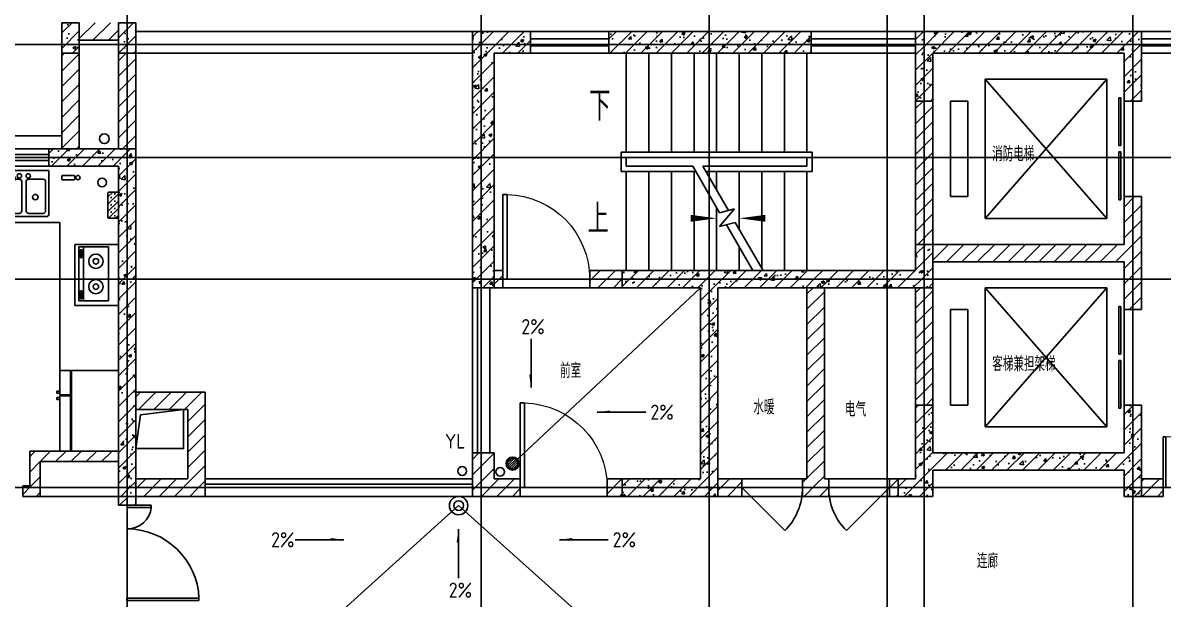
# Model space of a CAD drawing. Extents: x 174844 to 235370, y 408491 to 451532.
# Drawn here: x 194184 to 207309, y 433307 to 439940 of the extents above; entities that cross this region are included whole.
import ezdxf

# ---------------------------------------------------------------- set-up
doc = ezdxf.new("R2010")
doc.units = 0
doc.header["$LTSCALE"] = 10
doc.header["$MEASUREMENT"] = 0
doc.linetypes.add('DOTE', pattern=[2.42, 2, -0.2, 0.02, -0.2])
for name, color, linetype in [('A-ANNO-IDEN', 3, 'Continuous'), ('A-ANNO-TXT', 7, 'Continuous'), ('A-FLOR', 91, 'Continuous'), ('A-FLOR-RAIL', 135, 'Continuous'), ('COLUMN', 255, 'Continuous'), ('DIM_SYMB', 3, 'Continuous'), ('DOTE', 24, 'DOTE'), ('EVTR', 2, 'Continuous'), ('L-家具', 8, 'Continuous'), ('L-石材', 43, 'Continuous'), ('LVTRY', 8, 'Continuous'), ('PUB_TEXT', 7, 'Continuous'), ('STAIR', 2, 'Continuous'), ('WALL', 255, 'Continuous'), ('WINDOW', 4, 'Continuous'), ('水', 153, 'Continuous')]:
    doc.layers.add(name, color=color, linetype=linetype)
doc.layers.add('HATCH', color=7, linetype='Continuous', plot=False)
doc.layers.add('PUB_HATCH', color=252, linetype='Continuous', plot=False)
doc.styles.add('_TCH_DIM', font='gbenor', dxfattribs={"bigfont": 'gbcbig'})
doc.styles.get("Standard").update_dxf_attribs({"font": 'gbenor.shx', "bigfont": 'gbcbig.shx'})
pattern_1 = [(45, (0, 89.76), (-88.388383, 88.388383), [])]
pattern_2 = [(45, (0, 0), (-88.388348, 88.388348), []), (50, (0, 0), (358.6301, -31.37607), [37.5, -412.5]), (355, (0, 0), (-69.37567, 376.09607), [30, -330]), (100.4514, (29.9, -2.6), (289.2547, 344.71977), [31.8701, -350.57106]), (46.1842, (0, 100), (533.62052, -82.7595), [56.25, -618.75]), (96.6356, (44.47, 93.1), (467.33135, 487.05894), [47.80514, -525.8565]), (351.1842, (0, 100), (467.331, 487.0593), [45, -495]), (21, (50, 75), (298.45353, -201.30945), [37.5, -412.5]), (326, (50, 75), (121.65767, 362.57502), [30, -330]), (71.4514, (74.87, 58.22), (420.11131, 161.26525), [31.8701, -350.57106]), (37.5, (0, 0), (6.079928, 166.446927), [0, -326, 0, -335, 0, -331.25]), (7.5, (0, 0), (131.53477, 197.205856), [0, -191, 0, -318.5, 0, -126.25]), (327.5, (-111.5, 0), (266.911218, -11.277436), [0, -125, 0, -390, 0, -517.5]), (317.5, (-161.5, 0), (291.59308, 50.05249), [0, -162.5, 0, -259, 0, -367.5])]

# ---------------------------------------------------------------- blocks, each defined once
blk = doc.blocks.new('水池1')
at = {"layer": 'LVTRY', "linetype": 'ByBlock'}
for p, q in [((0, 0), (800, 0)), ((0, -500), (0, 0)), ((37, -130), (37, -463)), ((232, -100), (67, -100)), ((262, -463), (262, -130)), ((312, -130), (312, -463)), ((386, -100), (342, -100)), ((476, -211), (390, -107)), ((414, -59), (397, -69)), ((450, -72), (498, -198)), ((733, -100), (461, -100)), ((763, -463), (763, -130)), ((800, 0), (800, -500)), ((498, -198), (476, -211)), ((67, -493), (232, -493)), ((342, -493), (733, -493)), ((770, -530), (30, -530))]:
    blk.add_line(p, q, dxfattribs=at)
for centre, radius, start, end in [((67, -130), 30, 90, 180), ((237, -62), 25, 3.0704, 360), ((232, -130), 30, 360, 90), ((342, -130), 30, 90, 180), ((339, -62), 25, 3.0704, 360), ((409, -91), 25, 120, 219.4623), ((427, -81), 25, 20.5377, 120), ((500, -62), 25, 3.0704, 360), ((733, -130), 30, 360, 90), ((156, -306), 31.2, 1.1175, 360), ((551, -306), 31.2, 1.1175, 360), ((30, -500), 30, 180, 270), ((67, -463), 30, 180, 270), ((232, -463), 30, 270, 360), ((342, -463), 30, 180, 270), ((733, -463), 30, 270, 360), ((770, -500), 30, 270, 360)]:
    blk.add_arc(centre, radius, start, end, dxfattribs=at)
blk = doc.blocks.new('MQZ')
at = {"layer": 'LVTRY', "lineweight": -2}
for p, q in [((147919, 306539), (147919, 307239)), ((147919, 307239), (148419, 307239)), ((148306, 307212), (147964, 307212)), ((147964, 307212), (147964, 306590)), ((147971, 307169), (147971, 307105)), ((147988, 307169), (147971, 307169)), ((147997, 307180), (147985, 307180)), ((147988, 307105), (147988, 307169)), ((148019, 307212), (148019, 306590)), ((148306, 306590), (148306, 307212)), ((148419, 307239), (148419, 306539)), ((147971, 307105), (147988, 307105)), ((147996, 307088), (147985, 307088)), ((147988, 306696), (147971, 306696)), ((147971, 306696), (147971, 306632)), ((147971, 306632), (147988, 306632)), ((147997, 306707), (147985, 306707)), ((147996, 306615), (147985, 306615)), ((147988, 306632), (147988, 306696)), ((148419, 306539), (147919, 306539)), ((147964, 306590), (148306, 306590))]:
    blk.add_line(p, q, dxfattribs=at)
for points in [[(147985, 307088, 0.259034), (147989, 307090, 0.076276), (147994, 307102, 0.036515), (147996, 307115, 0.026615), (147997, 307134, 0.026615), (147996, 307153, 0.036515), (147994, 307166, 0.076276), (147989, 307178, 0.259034), (147985, 307180, 0.259034), (147982, 307178, 0.056762), (147978, 307169, 0.036515)], [(147996, 307088, 0.259034), (147999, 307090, 0.076276), (148004, 307102, 0.036515), (148007, 307115, 0.026615), (148008, 307134, 0.026615), (148007, 307153, 0.036515), (148004, 307166, 0.076276), (147999, 307178, 0.259034), (147996, 307180, 0.078462), (147995, 307180, 0.056762)], [(147976, 307105, 0.008736), (147977, 307102, 0.076276), (147982, 307090, 0.259034), (147985, 307088, 0.259034)], [(147976, 306632, 0.008736), (147977, 306629, 0.076276), (147982, 306617, 0.259034), (147985, 306615, 0.259034)], [(147985, 306615, 0.259034), (147989, 306617, 0.076276), (147994, 306629, 0.036515), (147996, 306642, 0.026615), (147997, 306661, 0.026615), (147996, 306680, 0.036515), (147994, 306693, 0.076276), (147989, 306705, 0.259034), (147985, 306707, 0.259034), (147982, 306705, 0.056762), (147978, 306696, 0.036515)], [(147996, 306615, 0.259034), (147999, 306617, 0.076276), (148004, 306629, 0.036515), (148007, 306642, 0.026615), (148008, 306661, 0.026615), (148007, 306680, 0.036515), (148004, 306693, 0.076276), (147999, 306705, 0.259034), (147996, 306707, 0.078462), (147995, 306707, 0.056762)]]:
    blk.add_lwpolyline(points, format="xyb", dxfattribs=at)
for centre, radius in [((148160, 307047), 82.5), ((148160, 307047), 31.6), ((148160, 306755), 82.5), ((148160, 306755), 31.6)]:
    blk.add_circle(centre, radius, dxfattribs=at)
blk = doc.blocks.new('冰箱')
at = {"layer": 'LVTRY'}
for points in [[(142172, 253015), (142172, 252733), (142292, 252733), (142292, 253015)], [(142304, 253015), (142304, 252085), (142844, 252085), (142844, 253015)], [(142136, 252775), (142136, 252751), (142172, 252751), (142172, 252775)], [(142136, 252703), (142136, 252679), (142172, 252679), (142172, 252703)], [(142172, 252721), (142172, 252085), (142292, 252085), (142292, 252721)]]:
    blk.add_lwpolyline(points, close=True, dxfattribs=at)
blk = doc.blocks.new('TRQ')
at = {"layer": 'LVTRY'}
blk.add_lwpolyline([(194851, 370090), (194851, 370060, -0.414214), (194841, 370050), (194711, 370050, -0.414214), (194701, 370060), (194701, 370090, -0.414214), (194711, 370100), (194841, 370100, -0.414214)], format="xyb", close=True, dxfattribs=at)
blk.add_circle((194887, 370075), 25, dxfattribs=at)
blk = doc.blocks.new('RQB')
at = {"layer": 'LVTRY'}
h = blk.add_hatch(dxfattribs=at)
h.set_pattern_fill('SACNCR', color=256, scale=50)
h.set_pattern_definition([(45, (14991.27, 321664.175), (-42.09495, 42.09495), []), (45, (15033.364, 321664.175), (-42.09495, 42.09495), [0, -59.53125])])
h.paths.add_polyline_path([(194972, 369593, 0.414214), (194982, 369583), (195082, 369583, 0.414214), (195092, 369593), (195092, 369873, 0.414214), (195082, 369883), (194982, 369883, 0.414214), (194972, 369873)])
blk.add_lwpolyline([(194982, 369883), (195082, 369883, -0.414214), (195092, 369873), (195092, 369593, -0.414214), (195082, 369583), (194982, 369583, -0.414214), (194972, 369593), (194972, 369873, -0.414214)], format="xyb", close=True, dxfattribs=at)
blk = doc.blocks.new('DT')
at = {"layer": 'EVTR'}
for p, q in [((205434, 232890), (206834, 232890)), ((205434, 231290), (205434, 232890)), ((205434, 232890), (206834, 231290)), ((206834, 232890), (205434, 231290)), ((206834, 232890), (206834, 231290)), ((205034, 232640), (205234, 232640)), ((205034, 231540), (205034, 232640)), ((205234, 232640), (205234, 231540)), ((205234, 231540), (205034, 231540)), ((206834, 231290), (205434, 231290))]:
    blk.add_line(p, q, dxfattribs=at)
blk = doc.blocks.new('DILOU')
at = {"layer": 'LVTRY'}
h = blk.add_hatch(dxfattribs=at)
h.set_pattern_fill('ANSI31', color=256, scale=150, angle=270, style=0)
h.set_pattern_definition([(315, (-245107.61, 2520100.217), (13.25825215, 13.25825215), [])])
h.paths.add_polyline_path([(-135, 0, 1), (-15, 0, 1)])
for radius in [75, 60]:
    blk.add_circle((-75, 0), radius, dxfattribs=at)
blk = doc.blocks.new('$DorLib2D$00000225')
at = {"color": 0}
for p, q in [((0.475, -0.001), (0.475, 0.752)), ((0.475, 0.752), (0.5, 0.752)), ((0.5, -0.001), (0.5, 0.752)), ((-0.5, 0), (-0.5, 0.252)), ((-0.475, 0.252), (-0.5, 0.252)), ((-0.475, 0), (-0.475, 0.252)), ((-0.475, 0), (-0.5, 0)), ((0.475, -0.001), (0.5, -0.001))]:
    blk.add_line(p, q, dxfattribs=at)
for centre, radius, start, end in [((0.505, -0.002), 0.755, 92.2493, 179.7238), ((-0.501, 0.003), 0.251, 359.7899, 84.0974)]:
    blk.add_arc(centre, radius, start, end, dxfattribs=at)
blk = doc.blocks.new('$WINLIB2D$00000001')
at = {"color": 0}
for points in [[(-0.5, 0.5), (-0.5, -0.5)], [(-0.5, 0.5), (0.5, 0.5)], [(0.5, -0.5), (0.5, 0.5)], [(0.5, 0.167), (-0.5, 0.167)], [(0.5, -0.167), (-0.5, -0.167)], [(-0.5, -0.5), (0.5, -0.5)]]:
    blk.add_lwpolyline(points, dxfattribs=at)
blk = doc.blocks.new('$DorLib2D$00000001')
for p, q in [((0.45, 0.975), (0.5, 0.975)), ((0.45, 0), (0.45, 0.975)), ((0.5, 0), (0.5, 0.975)), ((0.5, 0), (0.45, 0))]:
    blk.add_line(p, q)
at = {"lineweight": 13}
blk.add_arc((0.475, 0), 0.975, 91.4693, 180, dxfattribs=at)
blk = doc.blocks.new('$DorLib2D$00000002')
for p, q in [((-0.5, 0), (-0.5, 0.4875)), ((-0.475, 0.4875), (-0.5, 0.4875)), ((-0.475, 0), (-0.475, 0.4875)), ((0.475, 0), (0.475, 0.4875)), ((0.475, 0.4875), (0.5, 0.4875)), ((0.5, 0), (0.5, 0.4875)), ((-0.5, 0), (-0.475, 0)), ((0.5, 0), (0.475, 0))]:
    blk.add_line(p, q)
at = {"lineweight": 13}
for centre, start, end in [((-0.4875, 0), 0, 88.53072), ((0.4875, 0), 91.46928, 180)]:
    blk.add_arc(centre, 0.4875, start, end, dxfattribs=at)
blk = doc.blocks.new('$DORLIB2D$00000127')
at = {"color": 0}
for points in [[(-0.533, 0.795), (-0.533, 0.69)], [(-0.033, 0.795), (-0.533, 0.795)], [(-0.033, 0.795), (-0.033, 0.69)], [(0.533, 0.795), (0.033, 0.795)], [(0.033, 0.795), (0.033, 0.69)], [(0.533, 0.795), (0.533, 0.69)], [(-0.033, 0.69), (-0.533, 0.69)], [(0.533, 0.69), (0.033, 0.69)], [(0.5, 0.5), (-0.5, 0.5)]]:
    blk.add_lwpolyline(points, dxfattribs=at)
blk = doc.blocks.new('$DorLib2D$00000114')
at = {"color": 0}
blk.add_line((0.5, 0), (-0.207, 0.707), dxfattribs=at)
blk.add_arc((0.5, 0), 1, 135, 180, dxfattribs=at)

msp = doc.modelspace()

# ---------------------------------------------------------------- hatches: boundary and pattern name
at = {"layer": 'DIM_SYMB'}
for points in [[(200032.7, 435741.7), (200032.7, 435891.7), (200012.7, 435891.7)], [(200793.4, 435458.6), (200943.4, 435458.6), (200943.4, 435478.6)], [(199197.3, 434111.6), (199197.3, 433961.6), (199177.3, 433961.6)], [(197878, 433990.5), (197728, 433990.5), (197728, 434010.5)], [(200359.2, 433990.5), (200509.2, 433990.5), (200509.2, 434010.5)]]:
    msp.add_hatch(color=256, dxfattribs=at).paths.add_polyline_path(points)
at = {"layer": 'PUB_HATCH'}
h = msp.add_hatch(dxfattribs=at)
h.set_pattern_fill('钢筋混凝土', color=256, scale=50, style=0)
h.set_pattern_definition(pattern_2)
h.paths.add_polyline_path([(194633.8, 439590.4), (194833.8, 439590.4), (194833.8, 439940.4), (194633.8, 439940.4)])
h = msp.add_hatch(dxfattribs=at)
h.set_pattern_fill('普通砖', color=256, scale=50, style=0)
h.set_pattern_definition(pattern_1)
h.paths.add_polyline_path([(195283.8, 439740.4), (195283.8, 439940.4), (194833.8, 439940.4), (194833.8, 439740.4)])
h = msp.add_hatch(dxfattribs=at)
h.set_pattern_fill('钢筋混凝土', color=256, scale=50, style=0)
h.set_pattern_definition(pattern_2)
h.paths.add_polyline_path([(195283.8, 439590.4), (195483.8, 439590.4), (195483.8, 439940.4), (195283.8, 439940.4)])
h = msp.add_hatch(dxfattribs=at)
h.set_pattern_fill('钢筋混凝土', color=256, scale=50, style=0)
h.set_pattern_definition(pattern_2)
h.paths.add_polyline_path([(199608.8, 439590.4), (199358.8, 439840.4), (199358.8, 436890.4), (199608.8, 436890.4)])
h = msp.add_hatch(dxfattribs=at)
h.set_pattern_fill('钢筋混凝土', color=256, scale=50, style=0)
h.set_pattern_definition(pattern_2)
h.paths.add_polyline_path([(199608.8, 439590.4), (200028.8, 439590.4), (200028.8, 439840.4), (199358.8, 439840.4)])
h = msp.add_hatch(dxfattribs=at)
h.set_pattern_fill('钢筋混凝土', color=256, scale=50, style=0)
h.set_pattern_definition(pattern_2)
h.paths.add_polyline_path([(200928.8, 439590.4), (203258.8, 439590.4), (203258.8, 439840.4), (200928.8, 439840.4)])
h = msp.add_hatch(dxfattribs=at)
h.set_pattern_fill('钢筋混凝土', color=256, scale=50, style=0)
h.set_pattern_definition(pattern_2)
h.paths.add_polyline_path([(204558.8, 439840.4), (204458.8, 439840.4), (204458.8, 439590.4), (204558.8, 439673.7)])
h = msp.add_hatch(dxfattribs=at)
h.set_pattern_fill('钢筋混凝土', color=256, scale=50, style=0)
h.set_pattern_definition(pattern_2)
h.paths.add_polyline_path([(204558.8, 439673.7), (204658.8, 439590.4), (206858.8, 439590.4), (207058.8, 439840.4), (204558.8, 439840.4)])
h = msp.add_hatch(dxfattribs=at)
h.set_pattern_fill('钢筋混凝土', color=256, scale=50, style=0)
h.set_pattern_definition(pattern_2)
h.paths.add_polyline_path([(207058.8, 439840.4), (206858.8, 439590.4), (206858.8, 439040.4), (207058.8, 439040.4)])
h = msp.add_hatch(dxfattribs=at)
h.set_pattern_fill('普通砖', color=256, scale=50, style=0)
h.set_pattern_definition(pattern_1)
h.paths.add_polyline_path([(194833.8, 439590.4), (194633.8, 439590.4), (194633.8, 438490.4), (194833.8, 438490.4)])
h = msp.add_hatch(dxfattribs=at)
h.set_pattern_fill('普通砖', color=256, scale=50, style=0)
h.set_pattern_definition(pattern_1)
h.paths.add_polyline_path([(195483.8, 439590.4), (195283.8, 439590.4), (195283.8, 438490.4), (195483.8, 438490.4)])
h = msp.add_hatch(dxfattribs=at)
h.set_pattern_fill('钢筋混凝土', color=256, scale=50, style=0)
h.set_pattern_definition(pattern_2)
h.paths.add_polyline_path([(204558.8, 439673.7), (204458.8, 439590.4), (204458.8, 439040.4), (204658.8, 439040.4), (204658.8, 439590.4)])
h = msp.add_hatch(dxfattribs=at)
h.set_pattern_fill('普通砖', color=256, scale=50, style=0)
h.set_pattern_definition(pattern_1)
h.paths.add_polyline_path([(204658.8, 439040.4), (204458.8, 439040.4), (204458.8, 437390.4), (204658.8, 437390.4)])
h = msp.add_hatch(dxfattribs=at)
h.set_pattern_fill('钢筋混凝土', color=256, scale=50, style=0)
h.set_pattern_definition(pattern_2)
h.paths.add_polyline_path([(195483.8, 438490.4), (194483.8, 438490.4), (194483.8, 438290.4), (195283.8, 438290.4)])
h = msp.add_hatch(dxfattribs=at)
h.set_pattern_fill('钢筋混凝土', color=256, scale=50, style=0)
h.set_pattern_definition(pattern_2)
h.paths.add_polyline_path([(195483.8, 438490.4), (195283.8, 438290.4), (195283.8, 435590.4), (195483.8, 435590.4)])
h = msp.add_hatch(dxfattribs=at)
h.set_pattern_fill('普通砖', color=256, scale=50, style=0)
h.set_pattern_definition(pattern_1)
h.paths.add_polyline_path([(207058.8, 437290.4), (207058.8, 437940.4), (206858.8, 437940.4), (206858.8, 437390.4), (206925.4, 437290.4)])
h = msp.add_hatch(dxfattribs=at)
h.set_pattern_fill('钢筋混凝土', color=256, scale=50, style=0)
h.set_pattern_definition(pattern_2)
h.paths.add_polyline_path([(204458.8, 437390.4), (204458.8, 437090.4), (204525.4, 436990.4), (204658.8, 436990.4), (204658.8, 437390.4)])
h = msp.add_hatch(dxfattribs=at)
h.set_pattern_fill('普通砖', color=256, scale=50, style=0)
h.set_pattern_definition(pattern_1)
h.paths.add_polyline_path([(204658.8, 437390.4), (204658.8, 437190.4), (206858.8, 437190.4), (206925.4, 437290.4), (206858.8, 437390.4)])
h = msp.add_hatch(dxfattribs=at)
h.set_pattern_fill('普通砖', color=256, scale=50, style=0)
h.set_pattern_definition(pattern_1)
h.paths.add_polyline_path([(206858.8, 437190.4), (206858.8, 436640.4), (207058.8, 436640.4), (207058.8, 437290.4), (206925.4, 437290.4)])
h = msp.add_hatch(dxfattribs=at)
h.set_pattern_fill('普通砖', color=256, scale=50, style=0)
h.set_pattern_definition(pattern_1)
h.paths.add_polyline_path([(199608.8, 436890.4), (199708.8, 436890.4), (199708.8, 437090.4), (199608.8, 437090.4)])
h = msp.add_hatch(dxfattribs=at)
h.set_pattern_fill('普通砖', color=256, scale=50, style=0)
h.set_pattern_definition(pattern_1)
h.paths.add_polyline_path([(201083.8, 437090.4), (200708.8, 437090.4), (200708.8, 436890.4), (201083.8, 436890.4)])
h = msp.add_hatch(dxfattribs=at)
h.set_pattern_fill('钢筋混凝土', color=256, scale=50, style=0)
h.set_pattern_definition(pattern_2)
h.paths.add_polyline_path([(201083.8, 436890.4), (201983.8, 436890.4), (202083.8, 436957.1), (202083.8, 437090.4), (201083.8, 437090.4)])
h = msp.add_hatch(dxfattribs=at)
h.set_pattern_fill('钢筋混凝土', color=256, scale=50, style=0)
h.set_pattern_definition(pattern_2)
h.paths.add_polyline_path([(202083.8, 436957.1), (202183.8, 436890.4), (203308.8, 436890.4), (203308.8, 437090.4), (202083.8, 437090.4)])
h = msp.add_hatch(dxfattribs=at)
h.set_pattern_fill('钢筋混凝土', color=256, scale=50, style=0)
h.set_pattern_definition(pattern_2)
h.paths.add_polyline_path([(203308.8, 437090.4), (203308.8, 436890.4), (204458.8, 436890.4), (204525.4, 436990.4), (204458.8, 437090.4)])
h = msp.add_hatch(dxfattribs=at)
h.set_pattern_fill('钢筋混凝土', color=256, scale=50, style=0)
h.set_pattern_definition(pattern_2)
h.paths.add_polyline_path([(202083.8, 436957.1), (201983.8, 436890.4), (201983.8, 434690.4), (202183.8, 434490.4), (202183.8, 436890.4)])
h = msp.add_hatch(dxfattribs=at)
h.set_pattern_fill('钢筋混凝土', color=256, scale=50, style=0)
h.set_pattern_definition(pattern_2)
h.paths.add_polyline_path([(204525.4, 436990.4), (204458.8, 436890.4), (204658.8, 436890.4), (204658.8, 436990.4)])
h = msp.add_hatch(dxfattribs=at)
h.set_pattern_fill('普通砖', color=256, scale=50, style=0)
h.set_pattern_definition(pattern_1)
h.paths.add_polyline_path([(203408.8, 436890.4), (203208.8, 436890.4), (203208.8, 434690.4), (203308.8, 434623.7), (203408.8, 434690.4)])
h = msp.add_hatch(dxfattribs=at)
h.set_pattern_fill('普通砖', color=256, scale=50, style=0)
h.set_pattern_definition(pattern_1)
h.paths.add_polyline_path([(204658.8, 436890.4), (204458.8, 436890.4), (204458.8, 435540.4), (204658.8, 435540.4)])
h = msp.add_hatch(dxfattribs=at)
h.set_pattern_fill('普通砖', color=256, scale=50, style=0)
h.set_pattern_definition(pattern_1)
h.paths.add_polyline_path([(195483.8, 435690.4), (195483.8, 435490.4), (196083.8, 435490.4), (196283.8, 435690.4)])
h = msp.add_hatch(dxfattribs=at)
h.set_pattern_fill('普通砖', color=256, scale=50, style=0)
h.set_pattern_definition(pattern_1)
h.paths.add_polyline_path([(196083.8, 434690.4), (196283.8, 434490.4), (196283.8, 435690.4), (196083.8, 435490.4)])
h = msp.add_hatch(dxfattribs=at)
h.set_pattern_fill('钢筋混凝土', color=256, scale=50, style=0)
h.set_pattern_definition(pattern_2)
h.paths.add_polyline_path([(195483.8, 435590.4), (195283.8, 435590.4), (195283.8, 434990.4), (195483.8, 434990.4)])
h = msp.add_hatch(dxfattribs=at)
h.set_pattern_fill('钢筋混凝土', color=256, scale=50, style=0)
h.set_pattern_definition(pattern_2)
h.paths.add_polyline_path([(204458.8, 435540.4), (204458.8, 434890.4), (204592.1, 434890.4), (204658.8, 434990.4), (204658.8, 435540.4)])
h = msp.add_hatch(dxfattribs=at)
h.set_pattern_fill('钢筋混凝土', color=256, scale=50, style=0)
h.set_pattern_definition(pattern_2)
h.paths.add_polyline_path([(206858.8, 435540.4), (206858.8, 434990.4), (206925.4, 434890.4), (207058.8, 434890.4), (207058.8, 435540.4)])
h = msp.add_hatch(dxfattribs=at)
h.set_pattern_fill('普通砖', color=256, scale=50, style=0)
h.set_pattern_definition(pattern_1)
h.paths.add_polyline_path([(194383.8, 434890.4), (194263.8, 435010.4), (194263.8, 434610.4), (194383.8, 434490.4)])
h = msp.add_hatch(dxfattribs=at)
h.set_pattern_fill('普通砖', color=256, scale=50, style=0)
h.set_pattern_definition(pattern_1)
h.paths.add_polyline_path([(194263.8, 435010.4), (194383.8, 434890.4), (195283.8, 434890.4), (195283.8, 435010.4)])
h = msp.add_hatch(dxfattribs=at)
h.set_pattern_fill('钢筋混凝土', color=256, scale=50, style=0)
h.set_pattern_definition(pattern_2)
h.paths.add_polyline_path([(195483.8, 434990.4), (195283.8, 434990.4), (195283.8, 434590.4), (195483.8, 434590.4)])
h = msp.add_hatch(dxfattribs=at)
h.set_pattern_fill('普通砖', color=256, scale=50, style=0)
h.set_pattern_definition(pattern_1)
h.paths.add_polyline_path([(199358.8, 434990.4), (199358.8, 434490.4), (199608.8, 434690.4), (199608.8, 434990.4)])
h = msp.add_hatch(dxfattribs=at)
h.set_pattern_fill('钢筋混凝土', color=256, scale=50, style=0)
h.set_pattern_definition(pattern_2)
h.paths.add_polyline_path([(204592.1, 434890.4), (204658.8, 434790.4), (206858.8, 434790.4), (206925.4, 434890.4), (206858.8, 434990.4), (204658.8, 434990.4)])
h = msp.add_hatch(dxfattribs=at)
h.set_pattern_fill('钢筋混凝土', color=256, scale=50, style=0)
h.set_pattern_definition(pattern_2)
h.paths.add_polyline_path([(204592.1, 434890.4), (204458.8, 434890.4), (204458.8, 434690.4), (204658.8, 434490.4), (204658.8, 434790.4)])
h = msp.add_hatch(dxfattribs=at)
h.set_pattern_fill('钢筋混凝土', color=256, scale=50, style=0)
h.set_pattern_definition(pattern_2)
h.paths.add_polyline_path([(206925.4, 434890.4), (206858.8, 434790.4), (206858.8, 434490.4), (207058.8, 434490.4), (207058.8, 434890.4)])
h = msp.add_hatch(dxfattribs=at)
h.set_pattern_fill('普通砖', color=256, scale=50, style=0)
h.set_pattern_definition(pattern_1)
h.paths.add_polyline_path([(194263.8, 434610.4), (194183.8, 434610.4), (194183.8, 434490.4), (194383.8, 434490.4)])
h = msp.add_hatch(dxfattribs=at)
h.set_pattern_fill('钢筋混凝土', color=256, scale=50, style=0)
h.set_pattern_definition(pattern_2)
h.paths.add_polyline_path([(195483.8, 434590.4), (195283.8, 434590.4), (195283.8, 434490.4), (195483.8, 434490.4)])
h = msp.add_hatch(dxfattribs=at)
h.set_pattern_fill('普通砖', color=256, scale=50, style=0)
h.set_pattern_definition(pattern_1)
h.paths.add_polyline_path([(195483.8, 434690.4), (195483.8, 434490.4), (196283.8, 434490.4), (196083.8, 434690.4)])
h = msp.add_hatch(dxfattribs=at)
h.set_pattern_fill('普通砖', color=256, scale=50, style=0)
h.set_pattern_definition(pattern_1)
h.paths.add_polyline_path([(199358.8, 434490.4), (199908.8, 434490.4), (199908.8, 434690.4), (199608.8, 434690.4)])
h = msp.add_hatch(dxfattribs=at)
h.set_pattern_fill('普通砖', color=256, scale=50, style=0)
h.set_pattern_definition(pattern_1)
h.paths.add_polyline_path([(201083.8, 434690.4), (200908.8, 434690.4), (200908.8, 434490.4), (201083.8, 434490.4)])
h = msp.add_hatch(dxfattribs=at)
h.set_pattern_fill('钢筋混凝土', color=256, scale=50, style=0)
h.set_pattern_definition(pattern_2)
h.paths.add_polyline_path([(201083.8, 434490.4), (202183.8, 434490.4), (201983.8, 434690.4), (201083.8, 434690.4)])
h = msp.add_hatch(dxfattribs=at)
h.set_pattern_fill('普通砖', color=256, scale=50, style=0)
h.set_pattern_definition(pattern_1)
h.paths.add_polyline_path([(202183.8, 434490.4), (202458.8, 434490.4), (202458.8, 434690.4), (202183.8, 434690.4)])
h = msp.add_hatch(dxfattribs=at)
h.set_pattern_fill('普通砖', color=256, scale=50, style=0)
h.set_pattern_definition(pattern_1)
h.paths.add_polyline_path([(203208.8, 434690.4), (203158.8, 434690.4), (203158.8, 434490.4), (203308.8, 434490.4), (203308.8, 434623.7)])
h = msp.add_hatch(dxfattribs=at)
h.set_pattern_fill('普通砖', color=256, scale=50, style=0)
h.set_pattern_definition(pattern_1)
h.paths.add_polyline_path([(203308.8, 434490.4), (203458.8, 434490.4), (203458.8, 434690.4), (203408.8, 434690.4), (203308.8, 434623.7)])
h = msp.add_hatch(dxfattribs=at)
h.set_pattern_fill('普通砖', color=256, scale=50, style=0)
h.set_pattern_definition(pattern_1)
h.paths.add_polyline_path([(204258.8, 434690.4), (204158.8, 434690.4), (204158.8, 434490.4), (204258.8, 434490.4)])
h = msp.add_hatch(dxfattribs=at)
h.set_pattern_fill('钢筋混凝土', color=256, scale=50, style=0)
h.set_pattern_definition(pattern_2)
h.paths.add_polyline_path([(204258.8, 434490.4), (204658.8, 434490.4), (204458.8, 434690.4), (204258.8, 434690.4)])
h = msp.add_hatch(dxfattribs=at)
h.set_pattern_fill('普通砖', color=256, scale=50, style=0)
h.set_pattern_definition(pattern_1)
h.paths.add_polyline_path([(207058.8, 434490.4), (207308.8, 434490.4), (207308.8, 434690.4), (207058.8, 434690.4)])
h = msp.add_hatch(dxfattribs=at)
h.set_pattern_fill('普通砖', color=256, scale=50, style=0)
h.set_pattern_definition(pattern_1)
h.paths.add_polyline_path([(195283.8, 434490.4), (195283.8, 434390.4), (195483.8, 434390.4), (195483.8, 434490.4)])

# ---------------------------------------------------------------- linework, layer by layer
at = {"layer": 'A-ANNO-IDEN'}
for points in [[(200998.8, 438990.4, 0, 0, 0), (203833.8, 438990.4, 0, 0, 0), (203833.8, 437690.4, 0, 0, 0), (202428.8, 437690.4, 0, 80, 0), (202728.8, 437690.4, 0, 0, 0)], [(200998.8, 437690.4, 0, 0, 0), (202168.8, 437690.4, 0, 80, 0), (201868.8, 437690.4, 0, 0, 0)]]:
    msp.add_lwpolyline(points, format="xyseb", dxfattribs=at)
at = {"layer": 'A-FLOR'}
msp.add_lwpolyline([(196033.8, 435490.4), (195483.8, 435490.4), (195483.8, 435040.4), (196033.8, 435040.4), (196033.8, 435490.4), (195538.4, 435428.8), (195483.8, 435040.4)], dxfattribs=at)
at = {"layer": 'A-FLOR-RAIL'}
for p, q in [((199358.8, 434690.5), (196283.8, 434690.5)), ((199358.8, 434630.5), (196283.8, 434630.7)), ((196283.8, 434490.4), (199358.8, 434490.4))]:
    msp.add_line(p, q, dxfattribs=at)
at = {"layer": 'COLUMN'}
for p, q in [((194833.8, 439940.4), (194633.8, 439940.4)), ((194633.8, 439940.4), (194633.8, 439590.4)), ((194833.8, 439590.4), (194833.8, 439940.4)), ((195483.8, 439940.4), (195283.8, 439940.4)), ((195283.8, 439940.4), (195283.8, 439590.4)), ((195483.8, 439590.4), (195483.8, 439940.4)), ((194633.8, 439590.4), (194833.8, 439590.4)), ((195283.8, 439590.4), (195483.8, 439590.4))]:
    msp.add_line(p, q, dxfattribs=at)
at = {"layer": 'DIM_SYMB'}
for points in [[(200032.7, 436303), (200032.7, 435741.7)], [(201354.6, 435458.6), (200793.4, 435458.6)], [(199197.3, 433550.3), (199197.3, 434111.6)], [(197316.7, 433990.5), (197878, 433990.5)], [(200920.4, 433990.5), (200359.2, 433990.5)]]:
    msp.add_lwpolyline(points, dxfattribs=at)
at = {"layer": 'DOTE', "ltscale": 0.5}
for p, q in [((195383.8, 440760), (195383.8, 433090.4)), ((199458.8, 440760), (199458.8, 433090.4)), ((202083.8, 440760), (202083.8, 421852.1)), ((204133.8, 440760), (204133.8, 430390.4)), ((204558.8, 440760), (204558.8, 433090.4)), ((206958.8, 440760), (206958.8, 433090.4)), ((226543.2, 439690.4), (186397.3, 439690.4)), ((226543.2, 438390.4), (186397.3, 438390.4)), ((226543.2, 436990.4), (186397.3, 436990.4)), ((226543.2, 434590.4), (186397.3, 434590.4))]:
    msp.add_line(p, q, dxfattribs=at)
at = {"layer": 'HATCH'}
msp.add_line((199908.8, 434490.4), (200908.8, 434490.4), dxfattribs=at)
at = {"layer": 'L-家具', "linetype": 'ByBlock'}
msp.add_line((194383.8, 434490.4), (195283.8, 434490.4), dxfattribs=at)
msp.add_circle((199239.6, 434782), 50, dxfattribs=at)
at = {"layer": 'L-石材'}
for p, q in [((189083.8, 438640.4), (194633.8, 438640.4)), ((199458.8, 434990.4), (199458.8, 436890.4))]:
    msp.add_line(p, q, dxfattribs=at)
at = {"layer": 'LVTRY'}
for p, q in [((193333.8, 437640.4), (194611.7, 437640.4)), ((194611.7, 437640.4), (194611.7, 435940.4))]:
    msp.add_line(p, q, dxfattribs=at)
msp.add_circle((195095.9, 438102.2), 50, dxfattribs=at)
at = {"layer": 'STAIR'}
for p, q in [((203208.8, 439590.4), (201128.8, 439590.4)), ((201128.8, 438450.4), (201128.8, 439590.4)), ((201388.8, 438450.4), (201388.8, 439590.4)), ((201648.8, 438450.4), (201648.8, 439590.4)), ((201908.8, 438450.4), (201908.8, 439590.4)), ((202168.8, 438450.4), (202168.8, 439590.4)), ((202428.8, 438450.4), (202428.8, 439590.4)), ((202688.8, 438450.4), (202688.8, 439590.4)), ((202948.8, 438450.4), (202948.8, 439590.4)), ((203208.8, 438450.4), (203208.8, 439590.4)), ((204458.8, 439590.4), (203208.8, 439590.4)), ((203208.8, 439590.4), (203208.8, 438450.4)), ((204458.8, 437090.4), (204458.8, 439590.4)), ((201068.8, 438450.4), (201068.8, 438230.4)), ((203268.8, 438450.4), (201068.8, 438450.4)), ((203208.8, 438390.4), (201128.8, 438390.4)), ((201128.8, 438390.4), (201128.8, 438290.4)), ((203208.8, 438390.4), (201128.8, 438390.4)), ((201128.8, 438290.4), (201128.8, 438390.4)), ((203208.8, 438290.4), (203208.8, 438390.4)), ((203208.8, 438390.4), (203208.8, 438290.4)), ((203268.8, 438230.4), (203268.8, 438450.4)), ((201128.8, 438290.4), (201894.6, 438290.4)), ((201128.8, 438290.4), (201894.6, 438290.4)), ((201894.6, 438290.4), (202203.9, 437754.8)), ((202010.1, 438290.4), (203208.8, 438290.4)), ((202010.1, 438290.4), (202303.9, 437781.6)), ((202010.1, 438290.4), (203208.8, 438290.4)), ((201068.8, 438230.4), (201929.3, 438230.4)), ((201128.8, 438230.4), (201128.8, 437090.4)), ((201388.8, 438230.4), (201388.8, 437090.4)), ((201648.8, 438230.4), (201648.8, 437090.4)), ((201908.8, 438230.4), (201908.8, 437090.4)), ((202044.7, 438230.4), (203268.8, 438230.4)), ((202168.8, 438230.4), (202168.8, 438015.5)), ((202428.8, 438230.4), (202428.8, 437565.2)), ((202688.8, 438230.4), (202688.8, 437114.9)), ((202948.8, 438230.4), (202948.8, 437090.4)), ((203208.8, 438230.4), (203208.8, 437090.4)), ((203208.8, 438230.4), (203208.8, 437090.4)), ((202168.8, 437815.5), (202168.8, 437090.4)), ((202376.2, 437801), (202203.3, 437594.9)), ((202203.9, 437754.8), (202376.2, 437801)), ((202203.3, 437594.9), (202383.7, 437643.3)), ((202283.7, 437616.5), (202587.4, 437090.4)), ((202383.7, 437643.3), (202702.9, 437090.4)), ((202428.8, 437365.2), (202428.8, 437090.4)), ((201128.8, 437090.4), (202587.4, 437090.4)), ((202702.9, 437090.4), (203208.8, 437090.4)), ((203208.8, 437090.4), (204458.8, 437090.4))]:
    msp.add_line(p, q, dxfattribs=at)
at = {"layer": 'WALL'}
for p, q in [((199358.8, 439840.4), (199358.8, 436890.4)), ((200028.8, 439840.4), (199358.8, 439840.4)), ((200028.8, 439590.4), (200028.8, 439840.4)), ((203258.8, 439840.4), (200928.8, 439840.4)), ((200928.8, 439840.4), (200928.8, 439590.4)), ((203258.8, 439590.4), (203258.8, 439840.4)), ((204558.8, 439840.4), (204458.8, 439840.4)), ((204458.8, 439840.4), (204458.8, 439590.4)), ((204558.8, 439840.4), (207058.8, 439840.4)), ((207058.8, 439590.4), (207058.8, 439840.4)), ((207058.8, 439840.4), (207058.8, 439040.4)), ((194833.8, 439740.4), (195283.8, 439740.4)), ((194633.8, 438490.4), (194633.8, 439590.4)), ((194833.8, 438490.4), (194833.8, 439590.4)), ((195283.8, 438490.4), (195283.8, 439590.4)), ((195483.8, 438490.4), (195483.8, 439590.4)), ((199608.8, 439590.4), (199608.8, 436890.4)), ((199608.8, 439590.4), (200028.8, 439590.4)), ((200928.8, 439590.4), (203258.8, 439590.4)), ((204458.8, 439590.4), (204458.8, 439040.4)), ((204658.8, 439590.4), (204658.8, 439040.4)), ((204658.8, 439590.4), (206858.8, 439590.4)), ((206858.8, 439590.4), (206858.8, 439040.4)), ((204658.8, 439040.4), (204458.8, 439040.4)), ((204458.8, 439040.4), (204458.8, 437390.4)), ((204658.8, 439040.4), (204658.8, 437390.4)), ((206858.8, 439040.4), (207058.8, 439040.4)), ((207058.8, 439040.4), (206858.8, 439040.4)), ((195483.8, 438490.4), (194483.8, 438490.4)), ((194483.8, 438490.4), (194483.8, 438290.4)), ((194633.8, 438490.4), (194833.8, 438490.4)), ((195283.8, 438490.4), (195483.8, 438490.4)), ((195483.8, 438490.4), (195483.8, 435590.4)), ((194483.8, 438290.4), (195283.8, 438290.4)), ((195283.8, 438290.4), (195283.8, 435590.4)), ((207058.8, 437940.4), (206858.8, 437940.4)), ((206858.8, 437940.4), (206858.8, 437390.4)), ((207058.8, 437290.4), (207058.8, 437940.4)), ((204458.8, 437390.4), (204458.8, 437090.4)), ((204658.8, 437390.4), (204458.8, 437390.4)), ((204658.8, 437390.4), (204458.8, 437390.4)), ((204658.8, 437390.4), (204658.8, 436990.4)), ((204658.8, 437390.4), (206858.8, 437390.4)), ((207058.8, 436640.4), (207058.8, 437290.4)), ((199708.8, 437090.4), (199608.8, 437090.4)), ((199708.8, 436890.4), (199708.8, 437090.4)), ((201083.8, 437090.4), (200708.8, 437090.4)), ((200708.8, 437090.4), (200708.8, 436890.4)), ((201083.8, 437090.4), (202083.8, 437090.4)), ((201083.8, 437090.4), (201083.8, 436890.4)), ((202083.8, 437090.4), (203308.8, 437090.4)), ((203308.8, 437090.4), (204458.8, 437090.4)), ((204658.8, 437190.4), (206858.8, 437190.4)), ((206858.8, 437190.4), (206858.8, 436640.4)), ((204658.8, 436990.4), (204658.8, 436890.4)), ((199608.8, 436890.4), (199358.8, 436890.4)), ((199608.8, 436890.4), (199708.8, 436890.4)), ((200708.8, 436890.4), (201083.8, 436890.4)), ((201083.8, 436890.4), (201983.8, 436890.4)), ((201983.8, 436890.4), (201983.8, 434690.4)), ((202183.8, 436890.4), (202183.8, 434490.4)), ((202183.8, 436890.4), (203308.8, 436890.4)), ((203208.8, 436890.4), (203208.8, 434690.4)), ((203308.8, 436890.4), (204458.8, 436890.4)), ((203408.8, 436890.4), (203408.8, 434690.4)), ((204458.8, 436890.4), (204458.8, 436890.4)), ((204658.8, 436890.4), (204458.8, 436890.4)), ((204458.8, 436890.4), (204458.8, 435540.4)), ((204658.8, 436890.4), (204658.8, 435540.4)), ((206858.8, 436640.4), (207058.8, 436640.4)), ((195483.8, 435690.4), (196283.8, 435690.4)), ((196283.8, 434490.4), (196283.8, 435690.4)), ((195283.8, 435590.4), (195283.8, 434990.4)), ((195483.8, 435590.4), (195483.8, 434990.4)), ((195483.8, 435490.4), (196083.8, 435490.4)), ((196083.8, 434690.4), (196083.8, 435490.4)), ((204458.8, 435540.4), (204458.8, 434890.4)), ((204658.8, 435540.4), (204458.8, 435540.4)), ((204658.8, 435540.4), (204658.8, 434990.4)), ((206858.8, 435540.4), (206858.8, 434990.4)), ((207058.8, 435540.4), (206858.8, 435540.4)), ((206858.8, 435540.4), (207058.8, 435540.4)), ((207058.8, 435540.4), (207058.8, 434890.4)), ((194263.8, 435010.4), (194263.8, 434610.4)), ((194263.8, 435010.4), (195283.8, 435010.4)), ((195283.8, 434990.4), (195283.8, 434590.4)), ((195483.8, 434990.4), (195483.8, 434590.4)), ((199358.8, 434990.4), (199358.8, 434490.4)), ((199608.8, 434990.4), (199358.8, 434990.4)), ((199608.8, 434990.4), (199608.8, 434690.4)), ((204658.8, 434990.4), (206858.8, 434990.4)), ((194383.8, 434890.4), (194383.8, 434490.4)), ((194383.8, 434890.4), (195283.8, 434890.4)), ((204458.8, 434890.4), (204458.8, 434690.4)), ((207058.8, 434890.4), (207058.8, 434490.4)), ((204658.8, 434790.4), (206858.8, 434790.4)), ((204658.8, 434790.4), (204658.8, 434490.4)), ((206858.8, 434790.4), (206858.8, 434490.4)), ((194263.8, 434610.4), (194183.8, 434610.4)), ((194183.8, 434610.4), (194183.8, 434490.4)), ((195283.8, 434590.4), (195283.8, 434490.4)), ((195483.8, 434690.4), (196083.8, 434690.4)), ((195483.8, 434590.4), (195483.8, 434490.4)), ((199908.8, 434690.4), (199608.8, 434690.4)), ((199908.8, 434490.4), (199908.8, 434690.4)), ((201083.8, 434690.4), (200908.8, 434690.4)), ((200908.8, 434690.4), (200908.8, 434490.4)), ((201083.8, 434690.4), (201983.8, 434690.4)), ((201083.8, 434690.4), (201083.8, 434490.4)), ((202458.8, 434690.4), (202183.8, 434690.4)), ((202458.8, 434490.4), (202458.8, 434690.4)), ((203208.8, 434690.4), (203158.8, 434690.4)), ((203158.8, 434690.4), (203158.8, 434490.4)), ((203458.8, 434690.4), (203408.8, 434690.4)), ((203458.8, 434490.4), (203458.8, 434690.4)), ((204258.8, 434690.4), (204158.8, 434690.4)), ((204158.8, 434690.4), (204158.8, 434490.4)), ((204258.8, 434690.4), (204458.8, 434690.4)), ((204258.8, 434690.4), (204258.8, 434490.4)), ((207308.8, 434690.4), (207058.8, 434690.4)), ((207308.8, 434490.4), (207308.8, 434690.4)), ((194183.8, 434490.4), (194383.8, 434490.4)), ((195283.8, 434490.4), (195283.8, 434390.4)), ((195483.8, 434490.4), (195283.8, 434490.4)), ((195483.8, 434390.4), (195483.8, 434490.4)), ((195483.8, 434490.4), (196283.8, 434490.4)), ((199358.8, 434490.4), (199908.8, 434490.4)), ((200908.8, 434490.4), (201083.8, 434490.4)), ((201083.8, 434490.4), (202183.8, 434490.4)), ((202183.8, 434490.4), (202458.8, 434490.4)), ((203158.8, 434490.4), (203308.8, 434490.4)), ((203308.8, 434490.4), (203458.8, 434490.4)), ((204158.8, 434490.4), (204258.8, 434490.4)), ((204258.8, 434490.4), (204658.8, 434490.4)), ((207058.8, 434490.4), (206858.8, 434490.4)), ((207058.8, 434490.4), (207308.8, 434490.4)), ((195283.8, 434390.4), (195483.8, 434390.4))]:
    msp.add_line(p, q, dxfattribs=at)
at = {"layer": 'WINDOW'}
for p, q in [((199358.8, 439840.4), (195483.8, 439840.4)), ((199358.8, 439590.4), (195483.8, 439590.4)), ((199358.8, 434990.4), (199358.8, 436890.4)), ((199418.8, 434990.4), (199418.8, 436890.4)), ((199558.8, 434990.4), (199558.8, 436890.4)), ((199708.8, 436890.4), (200708.8, 436890.4)), ((202458.8, 434690.4), (203158.8, 434690.4)), ((203458.8, 434690.4), (204158.8, 434690.4)), ((202458.8, 434490.4), (203158.8, 434490.4)), ((203458.8, 434490.4), (204158.8, 434490.4))]:
    msp.add_line(p, q, dxfattribs=at)
at = {"layer": '水'}
for p, q in [((199876.3, 434918.4, 0), (201983.8, 436890.4)), ((199199.5, 434384.5), (197879.1, 433190.4)), ((199199.5, 434384.5), (200529.6, 433190.4))]:
    msp.add_line(p, q, dxfattribs=at)
for centre, radius in [((195122.4, 438606.4), 55.9), ((195122.4, 438606.4), 55.9), ((199678.7, 434771.5), 50), ((199678.7, 434771.5), 50), ((199199.5, 434384.5), 105.9), ((199199.5, 434384.5), 105.9), ((199199.5, 434384.5), 55.9), ((199199.5, 434384.5), 55.9)]:
    msp.add_circle(centre, radius, dxfattribs=at)

# ---------------------------------------------------------------- block references
at = {"layer": 'EVTR'}
msp.add_blockref('DT', (-175, 206400), dxfattribs=at)
at = {"layer": 'EVTR', "xscale": -1, "rotation": 180}
msp.add_blockref('DT', (-175, 668180.8), dxfattribs=at)
at = {"layer": 'HATCH'}
for name, p in [('TRQ', (-68.9, 68084.1)), ('RQB', (191.4, 68108.4))]:
    msp.add_blockref(name, p, dxfattribs=at)
at = {"layer": 'LVTRY', "xscale": -1}
msp.add_blockref('水池1', (194483.8, 438240.4), dxfattribs=at)
at = {"layer": 'LVTRY'}
for name, p in [('MQZ', (46864.7, 130148.9)), ('冰箱', (52439.8, 182925.1))]:
    msp.add_blockref(name, p, dxfattribs=at)
at = {"layer": 'LVTRY', "extrusion": (1.60526e-11, -6.9259e-12, -1), "zscale": -0.9999999999999997, "rotation": 180.0000076839628}
msp.add_blockref('DILOU', (-199896.5, 434867.2, 0), dxfattribs=at)
at = {"layer": 'WINDOW'}
for name, p, xscale, yscale, zscale in [('$WINLIB2D$00000001', (200478.8, 439715.4), -900, 250, -900), ('$WINLIB2D$00000001', (203858.8, 439715.4), -1200, 250, -1200), ('$WINLIB2D$00000001', (207658.8, 439715.4), -1200, 250, -1200), ('$WINLIB2D$00000001', (194033.8, 438390.4), 900, 200, 900), ('$DorLib2D$00000001', (200208.8, 436990.4), -1000, 1000, -1000), ('$DorLib2D$00000001', (200408.8, 434590.4), -1000, 1000, -1000), ('$DorLib2D$00000002', (207908.8, 434590.4), 1200, 1200, 1200), ('$DorLib2D$00000114', (202808.8, 434590.4), -700, -700, -700), ('$DorLib2D$00000114', (203808.8, 434590.4), 700, -700, 700)]:
    msp.add_blockref(name, p, dxfattribs=dict(at, xscale=xscale, yscale=yscale, zscale=zscale))
at = {"layer": 'WINDOW', "rotation": 270}
for name, p, xscale, yscale, zscale in [('$DORLIB2D$00000127', (206958.8, 438490.4), 1100, -200, 1100), ('$DORLIB2D$00000127', (206958.8, 436090.4), -1100, -200, -1100), ('$DorLib2D$00000225', (195383.8, 433840.4), 1100, 1100, 1100)]:
    msp.add_blockref(name, p, dxfattribs=dict(at, xscale=xscale, yscale=yscale, zscale=zscale))

# ---------------------------------------------------------------- texts
at = {"layer": 'A-ANNO-TXT', "style": '_TCH_DIM'}
for s, p in [('下', (200703.9, 438815.4)), ('上', (200685.3, 437515.4))]:
    msp.add_text(s, height=337.6, dxfattribs=at).set_placement(p)
at = {"layer": 'PUB_TEXT'}
for s, p in [('消防电梯', (205339.9, 438347.1)), ('前室', (200366.6, 435852.9)), ('客梯兼担架梯', (205341.7, 435930.9)), ('水暖', (202592.2, 435432.8)), ('电气', (203646.7, 435408)), ('YL', (199043.3, 435040.4)), ('连廊', (205165.5, 433662.3))]:
    msp.add_text(s, height=168.79, dxfattribs=at).set_placement(p)
at = {"layer": 'PUB_TEXT', "style": '_TCH_DIM'}
for p in [(199921.5, 436355.5), (201407.1, 435371.1), (197041.7, 433903), (200972.9, 433903), (199086.1, 433322.8)]:
    msp.add_text('2%', height=175, dxfattribs=at).set_placement(p)

doc.saveas('drawing.dxf')
